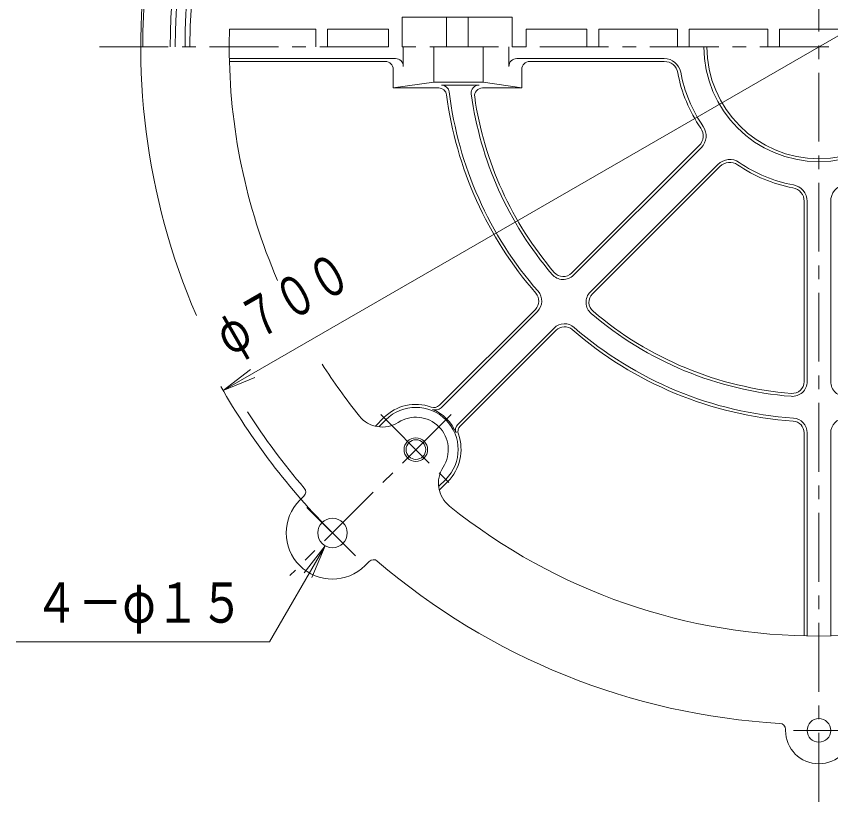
# Model space of a CAD drawing. Units: millimetres, scale not verified. Extents: x -687 to 538, y -936 to 985.
# Drawn here: x -483 to -68.6, y -72.9 to 326.9 of the extents above; entities that cross this region are included whole.
import ezdxf
from ezdxf.enums import TextEntityAlignment as Align

# ---------------------------------------------------------------- set-up
doc = ezdxf.new("R2010")
doc.units = ezdxf.units.MM
doc.header["$LTSCALE"] = 7
doc.linetypes.add('CHAIN1', pattern=[8, 5, -1, 1, -1])
for name, color, linetype, lineweight in [('0-1_躯体', 2, 'Continuous', 9), ('0-2_仕上', 3, 'Continuous', 9), ('0-4_その他', 7, 'Continuous', 9)]:
    doc.layers.add(name, color=color, linetype=linetype, lineweight=lineweight)
doc.styles.add('ＭＳ ゴシック', font='')
doc.styles.get('ＭＳ ゴシック').set_extended_font_data('MS Gothic')

msp = doc.modelspace()

# ---------------------------------------------------------------- linework, layer by layer
at = {"layer": '0-1_躯体', "linetype": 'CHAIN1'}
for p, q in [((-261.796, 124.231), (-343.776, 42.25)), ((-297.597, 124.231), (-261.796, 88.43)), ((-335.139, 76.92), (-309.106, 50.887)), ((-87.555, -36.609), (-61.715, -36.609))]:
    msp.add_line(p, q, dxfattribs=at)
at = {"layer": '0-1_躯体'}
for p, q in [((-336.611, 82.65), (-338.74, 80.521)), ((-303.377, 49.416), (-305.506, 47.287)), ((-91.635, -36.033), (-91.635, -36.609))]:
    msp.add_line(p, q, dxfattribs=at)
for centre, radius in [((-279.696, 106.33), 6), ((-279.696, 106.33), 5), ((-322.123, 63.904), 7.5), ((-74.635, -36.609), 6)]:
    msp.add_circle(centre, radius, dxfattribs=at)
for centre, radius, start, end in [((-74.635, 311.391), 327.5, 0, 180), ((-74.635, 311.391), 322.5, 0, 180), ((-74.635, 311.391), 345, 139.36726, 203.35165), ((-74.635, 311.391), 344, 139.36725, 180.00002), ((-74.635, 311.391), 330, 139.44357, 180), ((-74.635, 311.391), 300, 180, 203.35164), ((-74.635, 311.391), 300, 212.59814, 218.79871), ((-74.635, 311.391), 345, 212.59816, 220.63275), ((-296.751, 132.814), 15, 218.79877, 302.77968), ((-279.696, 106.33), 16.5, 327.22028, 122.77962), ((-253.212, 89.276), 15, 147.2204, 231.20123), ((-338.732, 84.771), 3, 315, 40.63297), ((-322.123, 63.904), 23.5, 135, 314.99974), ((-74.635, 311.391), 300, 231.20129, 308.79872), ((-301.256, 47.294), 3, 49.36703, 135), ((-74.635, 311.391), 345, 229.36725, 266.70531), ((-94.635, -36.033), 3, 0.00015, 86.70622), ((-74.635, -36.609), 17, 180, 0)]:
    msp.add_arc(centre, radius, start, end, dxfattribs=at)
at = {"layer": '0-2_仕上', "linetype": 'CHAIN1'}
for p, q in [((-74.636, -72.905), (-74.635, 583.276)), ((-440.635, 311.392), (291.365, 311.391))]:
    msp.add_line(p, q, dxfattribs=at)
at = {"layer": '0-2_仕上'}
for p, q in [((-230.636, 326.391), (-286.636, 326.391)), ((-286.636, 311.391), (-286.636, 326.391)), ((-264.135, 311.391), (-264.135, 326.391)), ((-253.135, 311.391), (-253.135, 326.391)), ((-230.636, 311.391), (-230.636, 326.391)), ((-330.635, 320.391), (-374.5, 320.391)), ((-330.635, 311.391), (-330.635, 320.391)), ((-293.636, 320.391), (-324.635, 320.391)), ((-324.635, 311.391), (-324.635, 320.391)), ((-293.636, 311.391), (-293.636, 320.391)), ((-192.635, 320.391), (-223.635, 320.391)), ((-223.635, 311.391), (-223.635, 320.391)), ((-192.635, 311.391), (-192.635, 320.391)), ((-146.635, 320.391), (-186.635, 320.391)), ((-186.635, 311.391), (-186.635, 320.391)), ((-146.635, 311.391), (-146.635, 320.391)), ((-100.635, 320.391), (-140.635, 320.391)), ((-140.635, 311.391), (-140.635, 320.391)), ((-100.635, 311.391), (-100.635, 320.391)), ((-54.636, 320.391), (-94.635, 320.391)), ((-94.635, 311.391), (-94.635, 320.391)), ((-286.083, 311.392), (-286.083, 301.392)), ((-270.609, 293.392), (-270.609, 311.392)), ((-245.414, 293.391), (-245.414, 311.391)), ((-232.363, 311.391), (-232.363, 301.391)), ((-290.083, 305.392), (-374.575, 305.392)), ((-295.219, 303.892), (-374.542, 303.892)), ((-228.363, 305.391), (-153.31, 305.391)), ((-221.808, 303.891), (-153.31, 303.891)), ((-291.219, 299.892), (-291.219, 290.392)), ((-225.808, 299.891), (-225.808, 290.392)), ((-291.219, 290.392), (-270.609, 293.392)), ((-291.219, 290.392), (-268.026, 290.392)), ((-270.609, 293.392), (-245.414, 293.391)), ((-266.703, 291.892), (-247.546, 291.892)), ((-245.82, 290.392), (-225.808, 290.392)), ((-245.414, 293.391), (-225.808, 290.392)), ((-135.57, 261.063), (-200.476, 196.157)), ((-134.51, 260.002), (-199.416, 195.096)), ((-126.024, 251.517), (-190.931, 186.611)), ((-124.964, 250.456), (-189.87, 185.55)), ((-82.135, 140.925), (-82.135, 232.716)), ((-80.635, 140.925), (-80.635, 232.716)), ((-68.635, 140.925), (-68.635, 232.716)), ((-218.911, 177.722), (-267.726, 128.907)), ((-217.851, 176.661), (-266.851, 127.661)), ((-209.365, 168.176), (-258.366, 119.175)), ((-208.305, 167.115), (-257.119, 118.301)), ((-295.96, 122.594), (-300.311, 118.243)), ((-294.899, 121.533), (-298.514, 117.918)), ((-82.135, 11.485), (-82.135, 114.854)), ((-80.636, 11.451), (-80.635, 114.854)), ((-68.635, 11.451), (-68.635, 114.854)), ((-264.493, 91.127), (-268.108, 87.512)), ((-263.433, 90.067), (-267.784, 85.716))]:
    msp.add_line(p, q, dxfattribs=at)
for centre, radius, start, end in [((-74.635, 311.391), 320, 359.97755, 180.00008), ((-74.635, 311.391), 300, 178.28091, 180.00008), ((-74.635, 311.391), 58.5, 179.99985, 359.99969), ((-74.635, 311.391), 57, 179.99985, 359.99969), ((-295.219, 299.892), 4, 0, 90), ((-290.083, 301.392), 4, 0, 90), ((-228.363, 301.391), 4, 90, 180), ((-221.808, 299.891), 4, 90, 180), ((-153.31, 296.891), 8.5, 10.44255, 90), ((-153.31, 296.891), 7, 10.44255, 90), ((-74.635, 311.391), 71.5, 190.44246, 214.55739), ((-74.635, 311.391), 73, 190.44244, 214.55742), ((-268.026, 286.392), 4, 7.36536, 90), ((-266.703, 287.892), 4, 6.9753, 90), ((-247.546, 287.892), 4, 90, 187.73941), ((-245.82, 286.392), 4, 90, 188.30835), ((-74.635, 311.391), 191, 187.36578, 221.07057), ((-74.635, 311.391), 189.5, 186.97552, 221.07057), ((-74.635, 311.391), 178.5, 187.73944, 220.47197), ((-74.635, 311.391), 177, 188.30869, 220.47195), ((-140.52, 266.013), 7, 315, 34.55751), ((-140.52, 266.013), 8.5, 315, 34.55777), ((-120.014, 245.507), 8.5, 55.44223, 135), ((-120.014, 245.507), 7, 55.44249, 135), ((-74.635, 311.391), 73, 235.44258, 259.55742), ((-74.635, 311.391), 71.5, 235.44261, 259.55739), ((-89.135, 232.716), 8.5, 0, 79.55768), ((-60.135, 232.716), 8.5, 100.44232, 180), ((-89.135, 232.716), 7, 0, 79.55745), ((-204.719, 200.399), 7.5, 220.47234, 315), ((-204.719, 200.399), 6, 220.47258, 315), ((-223.154, 181.965), 7.5, 315, 41.07048), ((-185.627, 181.307), 7.5, 135, 229.52766), ((-223.154, 181.965), 6, 315, 41.07071), ((-185.627, 181.307), 6, 135, 229.52742), ((-74.635, 311.391), 178.5, 229.52803, 265.47191), ((-74.635, 311.391), 177, 229.52805, 265.47189), ((-204.062, 162.873), 7.5, 48.92952, 135), ((-204.062, 162.873), 6, 48.92992, 135), ((-74.635, 311.391), 191, 228.92943, 266.07054), ((-74.635, 311.391), 189.5, 228.92943, 266.07054), ((-88.135, 140.925), 7.5, 265.47189, 0), ((-88.135, 140.925), 6, 265.47159, 0), ((-61.135, 140.925), 7.5, 180, 274.52811), ((-279.696, 106.33), 23, 70.2092, 135), ((-270.554, 131.736), 4, 250.20958, 315.00089), ((-279.696, 106.33), 21.5, 315, 135), ((-269.68, 130.489), 4, 247.47986, 315), ((-279.696, 106.33), 22.153, 22.51967, 67.48033), ((-88.135, 114.854), 6, 0, 86.0703), ((-88.135, 114.854), 7.5, 0, 86.07031), ((-61.135, 114.854), 7.5, 93.92969, 180), ((-255.538, 116.347), 4, 135, 202.52014), ((-254.291, 115.472), 4, 135.00089, 199.79042), ((-279.696, 106.33), 23, 315, 19.7908)]:
    msp.add_arc(centre, radius, start, end, dxfattribs=at)
at = {"layer": '0-4_その他'}
for p, q in [((-377.744, 136.391), (228.474, 486.391)), ((-377.744, 136.391), (-363.861, 147.045)), ((-377.744, 136.391), (-361.576, 143.088)), ((-325.873, 57.409), (-354.08, 8.552)), ((-325.873, 57.409), (-336.526, 43.525)), ((-325.873, 57.409), (-332.57, 41.241)), ((-354.08, 8.552), (-482.985, 8.552))]:
    msp.add_line(p, q, dxfattribs=at)
msp.add_arc((-74.635, 311.391), 350, 209.60658, 225, dxfattribs=at)

# ---------------------------------------------------------------- texts
at = {"layer": '0-4_その他', "color": 3, "style": 'ＭＳ ゴシック', "width": 0.7}
msp.add_text('φ７００', height=20.53, rotation=30, dxfattribs=at).set_placement((-371.165, 148.273), align=Align.BOTTOM_LEFT)
at = {"layer": '0-4_その他', "color": 6, "style": 'ＭＳ ゴシック', "width": 0.8}
msp.add_text('４－φ１５', height=20.53, dxfattribs=at).set_placement((-473.833, 12.052), align=Align.BOTTOM_LEFT)

doc.saveas('drawing.dxf')
